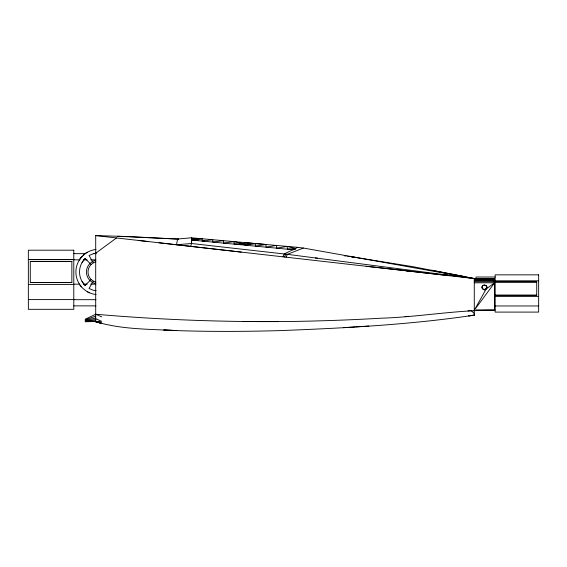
<?xml version="1.0" encoding="UTF-8"?>
<svg xmlns="http://www.w3.org/2000/svg" width="567" height="567" viewBox="0 0 567 567"><rect width="100%" height="100%" fill="white"/><g stroke="black" fill="none" stroke-linecap="round" stroke-linejoin="round"><path stroke-width="0.85" d="M481.985 287.384C481.794 284.641 486.337 284.159 486.819 286.81M486.819 287.795L486.897 287.221M147.973 241.521L138.667 240.465M190.795 246.057L191.582 243.512L191.405 237.786L177.599 239.026L176.479 244.753L191.582 243.512L287.391 254.328L474.281 278.532L494.601 278.532L494.601 310.255C456.655 309.88 419.077 317.038 381.144 318.2C349.555 320.036 317.924 321.135 286.285 321.532C222.689 322.141 159.065 319.724 95.703 314.246L85.312 319.178L85.312 321.716L101.727 321.347L95.703 318.711M191.32 243.236L191.944 239.884M407.723 270.983L449.326 275.704M315.429 257.957L317.69 258.247M446.25 274.903L447.583 275.073M446.045 275.328L447.795 275.527M431.856 270.225L465.812 276.824M482.063 286.81C482.645 284.903 485.529 284.62 486.571 286.278M284.471 257.007L285.803 254.144M286.03 257.177L287.391 254.328L303.395 248.041L474.281 278.532L474.281 315.167C409.842 324.756 344.63 328.109 279.588 330.625C245.313 331.567 211.016 331.738 176.748 330.604C149.667 329.101 121.905 329.611 95.703 321.716L95.703 235.596L127.837 236.538L178.456 239.076M486.706 288.192L486.812 287.809M486.706 288.036L474.281 310.255L494.601 282.798L474.281 282.798M95.844 282.21L93.293 281.154L89.054 288.497L93.647 290.403L96.121 290.729M81.06 257.893L82.052 256.603M82.073 262.457L85.107 258.509L91.103 264.513A10.575 10.575 0 0 0 91.103 279.467L85.107 285.47L82.073 281.523M486.55 288.327C485.515 289.971 482.645 289.702 482.063 287.795M91.103 264.513L93.293 262.833L95.844 261.77M95.703 253.215L116.504 237.949M494.601 282.798L486.181 288.95C484.75 290.332 481.858 289.34 481.985 287.221M303.395 248.041L297.795 247.361L284.209 253.959L283.018 256.78M95.44 260.246L92.506 261.458L89.99 263.393A12.155 12.155 0 0 0 89.99 280.587L92.506 282.522L95.44 283.734M485.076 289.51L486.55 288.49L486.819 286.647M85.312 319.831L95.703 316.18M85.312 320.447L95.703 317.981M295.527 248.53L287.157 246.404L276.731 248.183L276.519 245.447L266.086 247.169L265.88 244.49L244.604 242.577L244.802 245.142L255.923 243.59M408.424 316.336L405.022 316.57M265.88 244.49L255.441 246.156L255.242 243.534M233.965 241.62L234.157 244.129L244.703 243.938L233.965 241.62L223.511 243.115L223.327 240.663L212.866 242.102L212.682 239.706L202.228 241.088L202.043 238.742L191.653 238.927L200.817 238.636M85.312 320.972L95.703 319.526M297.795 247.361L191.405 237.786L191.901 240.103L202.043 238.742M96.121 253.251L93.647 253.577L89.054 255.483L93.293 262.833M343.347 327.691L355.247 326.897M85.312 321.376L95.703 320.716M356.097 326.84L368.819 326.046M235.22 244.228L255.249 243.612M287.795 249.239L295.492 249.012M295.563 248.998L287.37 249.197L287.157 246.404M85.312 321.631L95.703 321.461M73.788 253.655L85.298 253.655M93.271 253.655L95.929 253.655M28.35 259.53L73.788 259.53M28.35 259.651L73.788 259.651M73.788 259.835L79.99 259.835M83.526 259.835L87.07 259.835M90.614 259.835L95.929 259.835M30.285 261.585L71.853 261.585M495.147 277.022L475.989 277.022L475.989 278.971M474.281 278.68L494.601 278.68M474.281 279.106L494.601 279.106M474.281 279.807L494.601 279.807M474.281 280.665L494.601 280.665M538.65 280.8L493.212 280.8M474.281 281.693L494.601 281.693M495.147 281.941L536.715 281.941L536.715 295.265L495.147 295.265M495.147 282.019L536.715 282.019M30.285 282.494L71.853 282.494M73.788 284.152L79.104 284.152M83.526 284.152L87.07 284.152M90.614 284.152L95.929 284.152M28.35 284.421L73.788 284.421M495.147 295.187L536.715 295.187M495.147 296.406L538.65 296.406M28.35 299.596L73.788 299.596M73.788 299.688L95.929 299.688M73.788 305.868L95.929 305.868M495.147 305.967L538.65 305.967M475.989 309.915L495.147 309.915M242.874 321.446L278.56 321.546M117.617 236.241L178.173 239.125M406.284 270.82L407.751 270.898L366.119 266.263M194.871 240.139L197.507 240.295M195.119 240.117L197.982 240.33M202.78 240.692L204.538 240.826M202.724 240.713L204.467 240.855M191.901 240.103L293.508 249.785M241.315 252.109L158.994 242.768M95.703 235.596L474.281 278.532L412.79 266.653L351.299 256.759M344.233 255.781L346.182 256.043M349.711 256.525L347.84 256.27L349.534 256.553M484.445 285.173L486.181 285.818M351.235 256.794L355.481 257.397M99.898 322.439L95.703 321.716L101.344 323.381M191.455 239.253L191.433 238.664M101.486 322.829L95.703 321.716L101.401 323.303M95.703 314.246L101.769 316.896M483.212 289.298L484.636 290.169M91.103 279.467L93.293 281.154M474.281 313.48L471.092 310.581L467.988 310.9M89.48 292.848A22.758 22.758 0 0 1 87.205 291.7M81.336 286.838A22.758 22.758 0 0 1 79.309 284.095M79.309 259.884A22.758 22.758 0 0 1 81.903 256.504M83.101 255.313A22.758 22.758 0 0 1 84.391 254.2M85.766 253.187A22.758 22.758 0 0 1 87.205 252.28M96.05 294.528A22.68 22.68 0 0 1 96.05 249.452M85.107 285.47A19.065 19.065 0 0 1 85.107 258.509M474.281 315.146L468.64 315.84L474.281 315.167M73.788 250.196L28.35 250.196L28.35 309.32L73.788 309.32L73.788 250.196M71.853 261.465L30.285 261.465L30.285 282.607L71.853 282.607L71.853 261.465M538.65 274.846L495.147 274.846L495.147 312.091L538.65 312.091L538.65 274.846M176.734 330.511L163.898 330.1L176.734 330.511"/></g></svg>
